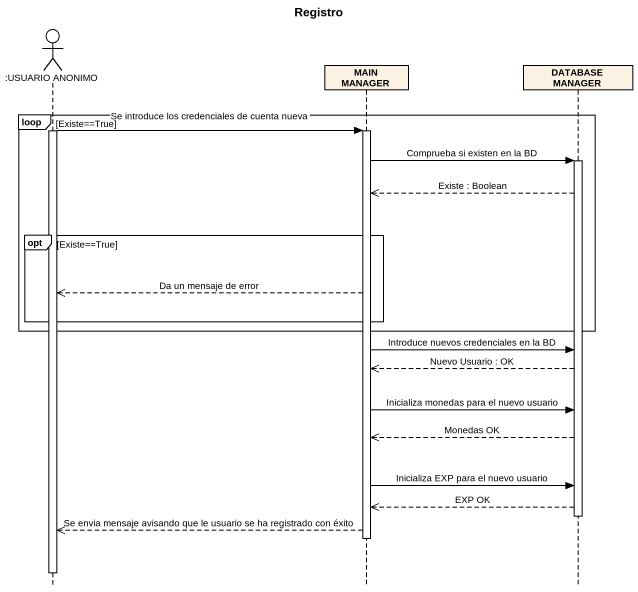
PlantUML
@startuml
title Registro
hide footbox
actor ":USUARIO ANONIMO" as USUARIO_ANONIMO
participant "MAIN MANAGER" as MAIN_MANAGER
participant "DATABASE MANAGER" as DATABASE_MANAGER

loop Existe==True
  activate USUARIO_ANONIMO
  USUARIO_ANONIMO -> MAIN_MANAGER : Se introduce los credenciales de cuenta nueva
  activate MAIN_MANAGER
  MAIN_MANAGER -> DATABASE_MANAGER : Comprueba si existen en la BD
  activate DATABASE_MANAGER
  DATABASE_MANAGER -->> MAIN_MANAGER : Existe : Boolean
  opt Existe==True
    MAIN_MANAGER -->> USUARIO_ANONIMO : Da un mensaje de error
  end
end
MAIN_MANAGER -> DATABASE_MANAGER : Introduce nuevos credenciales en la BD
DATABASE_MANAGER -->> MAIN_MANAGER : Nuevo Usuario : OK
MAIN_MANAGER -> DATABASE_MANAGER : Inicializa monedas para el nuevo usuario
DATABASE_MANAGER -->> MAIN_MANAGER : Monedas OK
MAIN_MANAGER -> DATABASE_MANAGER : Inicializa EXP para el nuevo usuario
DATABASE_MANAGER -->> MAIN_MANAGER : EXP OK
deactivate DATABASE_MANAGER
MAIN_MANAGER -->> USUARIO_ANONIMO : Se envia mensaje avisando que le usuario se ha registrado con éxito
deactivate MAIN_MANAGER
deactivate USUARIO_ANONIMO
@enduml
